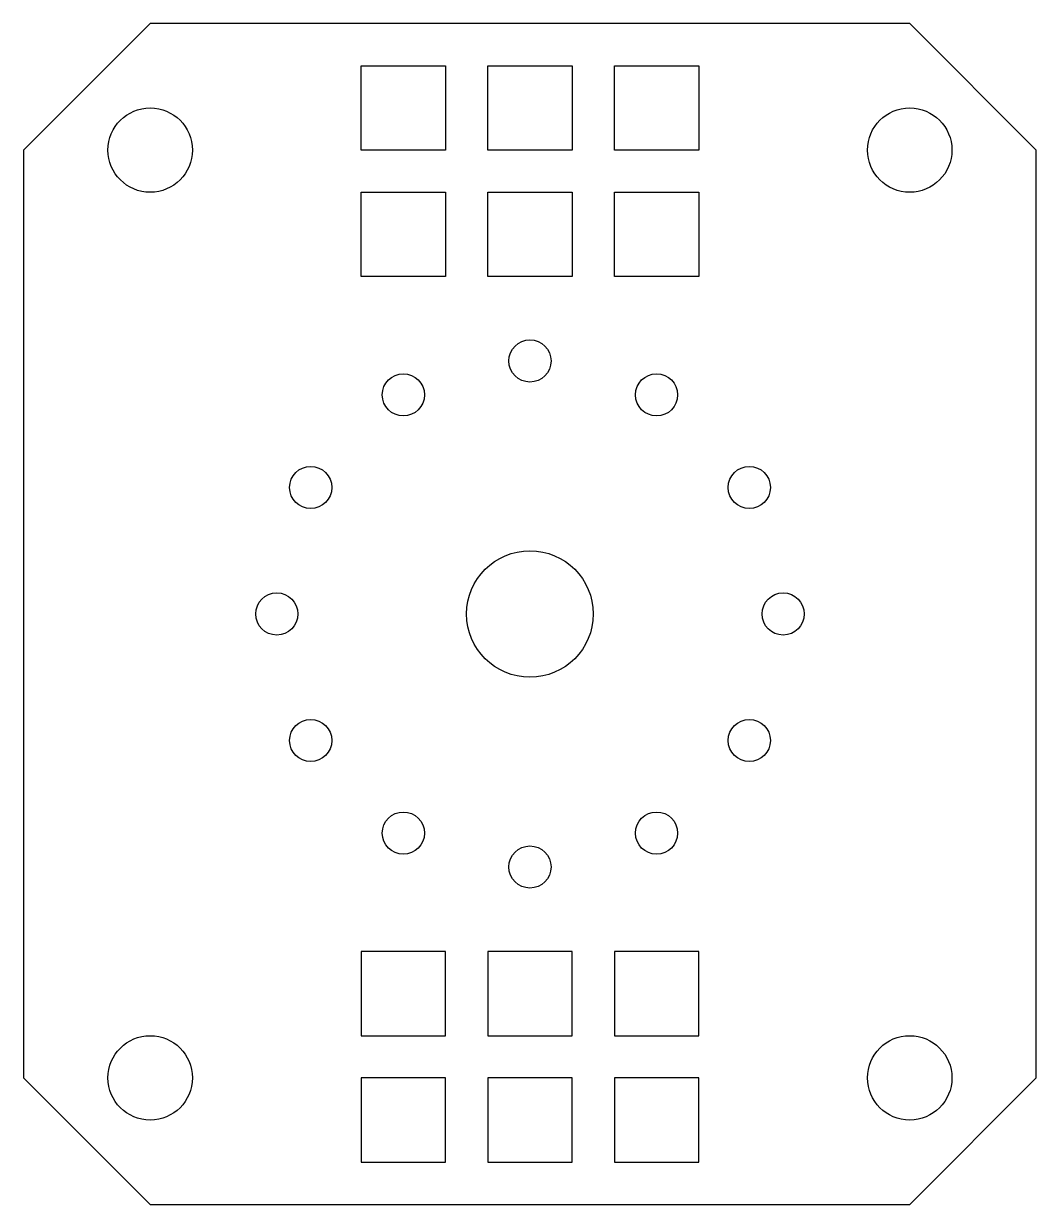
# Model space of a CAD drawing. Header units: millimetres. Extents: x 376 to 985, y 1399 to 1568.
# Drawn here: x 376.5 to 496.5, y 1398.7 to 1538.7 of the extents above.
import ezdxf

# ---------------------------------------------------------------- set-up
doc = ezdxf.new("R2010")
doc.units = ezdxf.units.MM

# ---------------------------------------------------------------- blocks, each defined once
blk = doc.blocks.new('*U10')
blk.add_circle((0, 0), 2.5)
blk = doc.blocks.new('*U11')
at = {"color": 0, "linetype": 'ByBlock', "lineweight": -2}
blk.add_blockref('*U10', (436.47, 1498.73), dxfattribs=at)
for p, rotation in [((421.47, 1494.71), 29.99999999999999), ((451.47, 1494.71), 330.0000000000001), ((410.49, 1483.73), 59.99999999999999), ((462.46, 1483.73), 299.9999999999999), ((406.47, 1468.73), 90), ((466.47, 1468.73), 269.9999999999999), ((410.49, 1453.73), 120), ((462.46, 1453.73), 240), ((421.47, 1442.75), 150), ((451.47, 1442.75), 209.9999999999999), ((436.47, 1438.73), 180)]:
    blk.add_blockref('*U10', p, dxfattribs=dict(at, rotation=rotation))
blk = doc.blocks.new('*U12')
blk.add_lwpolyline([(-5, -5), (5, -5), (5, 5), (-5, 5)], close=True)
blk = doc.blocks.new('*U13')
at = {"color": 0, "linetype": 'ByBlock', "lineweight": -2}
for p in [(0, 15), (15, 15), (30, 15), (0, 0), (15, 0), (30, 0)]:
    blk.add_blockref('*U12', p, dxfattribs=at)
blk = doc.blocks.new('*U15')
blk.add_lwpolyline([(-5, -5), (5, -5), (5, 5), (-5, 5)], close=True)
blk = doc.blocks.new('*U16')
at = {"color": 0, "linetype": 'ByBlock', "lineweight": -2}
for p in [(0, 15), (15, 15), (30, 15), (0, 0), (15, 0), (30, 0)]:
    blk.add_blockref('*U15', p, dxfattribs=at)
blk = doc.blocks.new('*U17')
blk.add_circle((0, 0), 5)
blk = doc.blocks.new('*U18')
at = {"color": 0, "linetype": 'ByBlock', "lineweight": -2}
for p in [(0, 0), (90, 0), (0, -110), (90, -110)]:
    blk.add_blockref('*U17', p, dxfattribs=at)

msp = doc.modelspace()

# ---------------------------------------------------------------- linework, layer by layer
for p, q in [((376.47, 1523.73), (391.47, 1538.73)), ((481.47, 1538.73), (391.47, 1538.73)), ((481.47, 1538.73), (496.47, 1523.73)), ((376.47, 1523.73), (376.47, 1413.73)), ((496.47, 1413.73), (496.47, 1523.73)), ((376.47, 1413.73), (391.47, 1398.73)), ((496.47, 1413.73), (481.47, 1398.73)), ((391.47, 1398.73), (481.47, 1398.73))]:
    msp.add_line(p, q)
msp.add_circle((436.47, 1468.73), 7.5)

# ---------------------------------------------------------------- block references
at = {"xscale": -1, "rotation": 180}
msp.add_blockref('*U16', (421.47, 1528.73), dxfattribs=at)
for name, p in [('*U18', (391.47, 1523.73)), ('*U11', (0, 0)), ('*U13', (421.47, 1408.73))]:
    msp.add_blockref(name, p)

doc.saveas('drawing.dxf')
